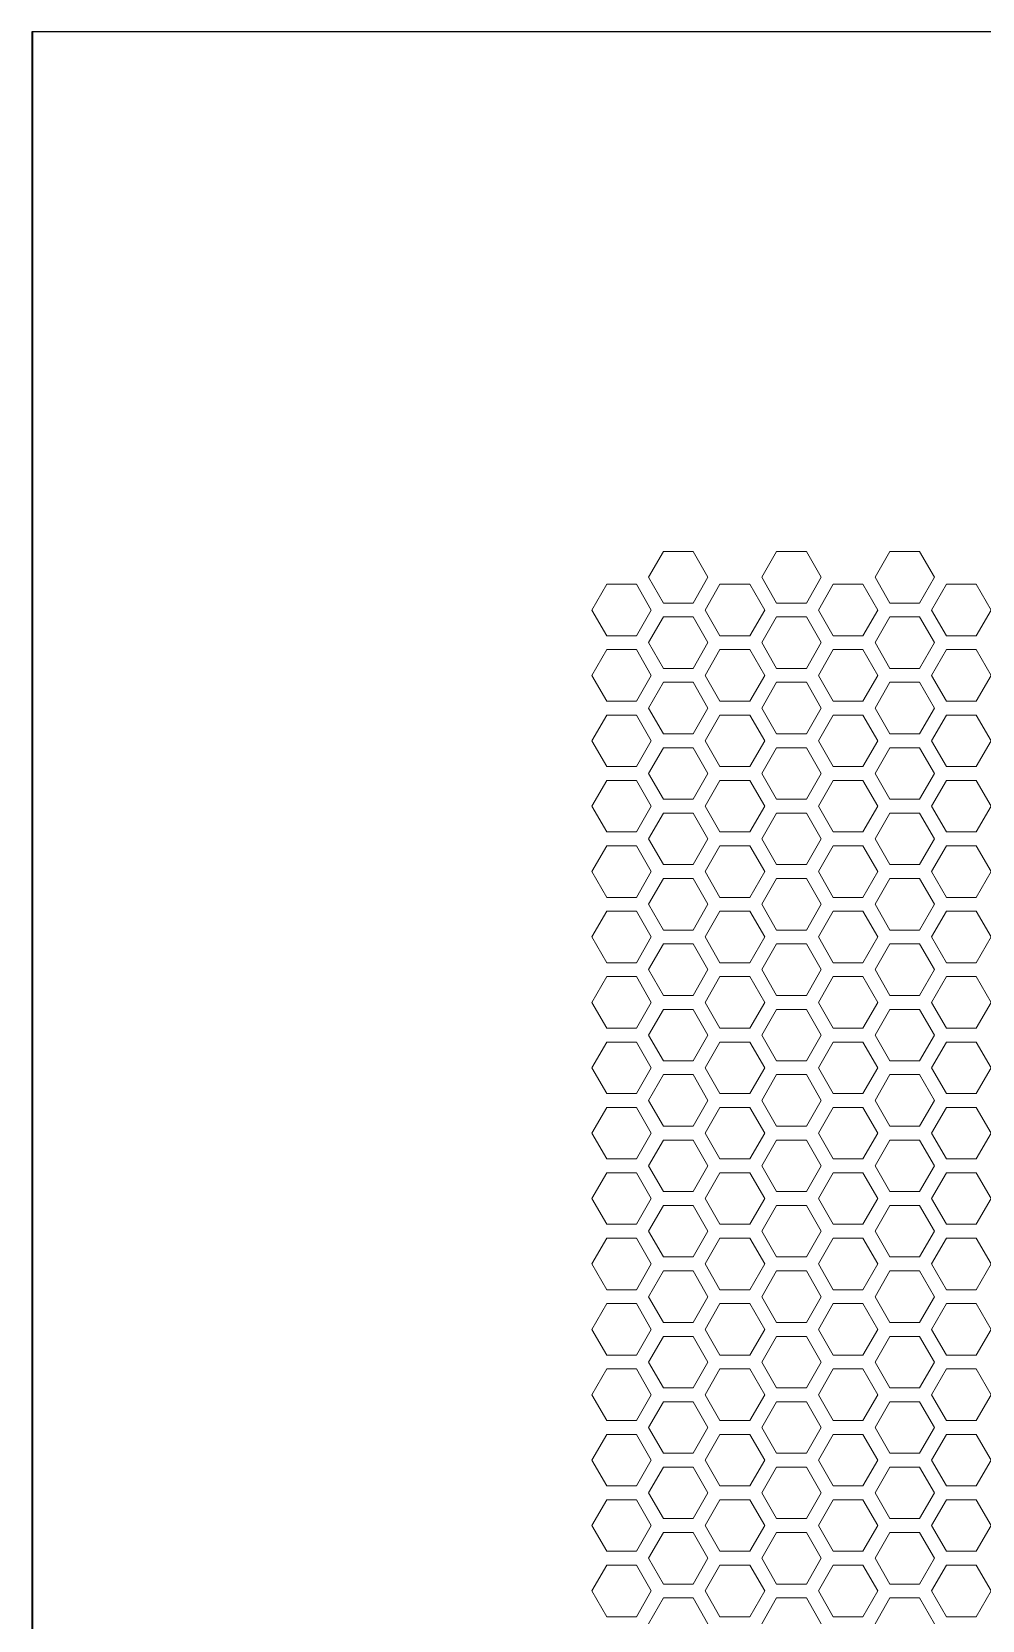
# Model space of a CAD drawing. Header units: millimetres. Extents: x 0 to 140, y -17 to 195.
# Drawn here: x 0 to 8.71, y 180.45 to 195 of the extents above; entities that cross this region are included whole.
import ezdxf

# ---------------------------------------------------------------- set-up
doc = ezdxf.new("R2010")
doc.units = ezdxf.units.MM
doc.layers.add('4203-42785_1_0', color=7, linetype='Continuous')

# ---------------------------------------------------------------- blocks, each defined once
blk = doc.blocks.new('a')
at = {"layer": '4203-42785_1_0', "color": 0, "linetype": 'ByBlock', "lineweight": 9}
for p, q in [((1507.333, 493.209), (1507.226, 493.024)), ((1507.546, 493.209), (1507.333, 493.209)), ((1507.653, 493.024), (1507.546, 493.209)), ((1508.146, 493.209), (1508.039, 493.024)), ((1508.36, 493.209), (1508.146, 493.209)), ((1508.466, 493.024), (1508.36, 493.209)), ((1508.959, 493.209), (1508.853, 493.024)), ((1509.173, 493.209), (1508.959, 493.209)), ((1509.28, 493.024), (1509.173, 493.209)), ((1507.226, 493.024), (1507.333, 492.839)), ((1507.546, 492.839), (1507.653, 493.024)), ((1508.039, 493.024), (1508.146, 492.839)), ((1508.36, 492.839), (1508.466, 493.024)), ((1508.853, 493.024), (1508.959, 492.839)), ((1509.173, 492.839), (1509.28, 493.024)), ((1506.926, 492.974), (1506.819, 492.789)), ((1507.14, 492.974), (1506.926, 492.974)), ((1507.246, 492.789), (1507.14, 492.974)), ((1507.739, 492.974), (1507.633, 492.789)), ((1507.953, 492.974), (1507.739, 492.974)), ((1508.06, 492.789), (1507.953, 492.974)), ((1508.553, 492.974), (1508.446, 492.789)), ((1508.766, 492.974), (1508.553, 492.974)), ((1508.873, 492.789), (1508.766, 492.974)), ((1509.366, 492.974), (1509.259, 492.789)), ((1509.579, 492.974), (1509.366, 492.974)), ((1509.686, 492.789), (1509.579, 492.974)), ((1506.819, 492.789), (1506.926, 492.604)), ((1507.14, 492.604), (1507.246, 492.789)), ((1507.333, 492.839), (1507.546, 492.839)), ((1507.633, 492.789), (1507.739, 492.604)), ((1507.953, 492.604), (1508.06, 492.789)), ((1508.146, 492.839), (1508.36, 492.839)), ((1508.446, 492.789), (1508.553, 492.604)), ((1508.766, 492.604), (1508.873, 492.789)), ((1508.959, 492.839), (1509.173, 492.839)), ((1509.259, 492.789), (1509.366, 492.604)), ((1509.579, 492.604), (1509.686, 492.789)), ((1507.333, 492.739), (1507.226, 492.555)), ((1507.546, 492.739), (1507.333, 492.739)), ((1507.653, 492.555), (1507.546, 492.739)), ((1508.146, 492.739), (1508.039, 492.555)), ((1508.36, 492.739), (1508.146, 492.739)), ((1508.466, 492.555), (1508.36, 492.739)), ((1508.959, 492.739), (1508.853, 492.555)), ((1509.173, 492.739), (1508.959, 492.739)), ((1509.28, 492.555), (1509.173, 492.739)), ((1506.926, 492.604), (1507.14, 492.604)), ((1507.739, 492.604), (1507.953, 492.604)), ((1508.553, 492.604), (1508.766, 492.604)), ((1509.366, 492.604), (1509.579, 492.604)), ((1506.926, 492.505), (1506.819, 492.32)), ((1507.14, 492.505), (1506.926, 492.505)), ((1507.246, 492.32), (1507.14, 492.505)), ((1507.226, 492.555), (1507.333, 492.37)), ((1507.546, 492.37), (1507.653, 492.555)), ((1507.739, 492.505), (1507.633, 492.32)), ((1507.953, 492.505), (1507.739, 492.505)), ((1508.06, 492.32), (1507.953, 492.505)), ((1508.039, 492.555), (1508.146, 492.37)), ((1508.36, 492.37), (1508.466, 492.555)), ((1508.553, 492.505), (1508.446, 492.32)), ((1508.766, 492.505), (1508.553, 492.505)), ((1508.873, 492.32), (1508.766, 492.505)), ((1508.853, 492.555), (1508.959, 492.37)), ((1509.173, 492.37), (1509.28, 492.555)), ((1509.366, 492.505), (1509.259, 492.32)), ((1509.579, 492.505), (1509.366, 492.505)), ((1509.686, 492.32), (1509.579, 492.505)), ((1507.333, 492.37), (1507.546, 492.37)), ((1508.146, 492.37), (1508.36, 492.37)), ((1508.959, 492.37), (1509.173, 492.37)), ((1506.819, 492.32), (1506.926, 492.135)), ((1507.14, 492.135), (1507.246, 492.32)), ((1507.333, 492.27), (1507.226, 492.085)), ((1507.546, 492.27), (1507.333, 492.27)), ((1507.653, 492.085), (1507.546, 492.27)), ((1507.633, 492.32), (1507.739, 492.135)), ((1507.953, 492.135), (1508.06, 492.32)), ((1508.146, 492.27), (1508.039, 492.085)), ((1508.36, 492.27), (1508.146, 492.27)), ((1508.466, 492.085), (1508.36, 492.27)), ((1508.446, 492.32), (1508.553, 492.135)), ((1508.766, 492.135), (1508.873, 492.32)), ((1508.959, 492.27), (1508.853, 492.085)), ((1509.173, 492.27), (1508.959, 492.27)), ((1509.28, 492.085), (1509.173, 492.27)), ((1509.259, 492.32), (1509.366, 492.135)), ((1509.579, 492.135), (1509.686, 492.32)), ((1506.926, 492.135), (1507.14, 492.135)), ((1507.739, 492.135), (1507.953, 492.135)), ((1508.553, 492.135), (1508.766, 492.135)), ((1509.366, 492.135), (1509.579, 492.135)), ((1506.926, 492.035), (1506.819, 491.85)), ((1507.14, 492.035), (1506.926, 492.035)), ((1507.246, 491.85), (1507.14, 492.035)), ((1507.226, 492.085), (1507.333, 491.9)), ((1507.546, 491.9), (1507.653, 492.085)), ((1507.739, 492.035), (1507.633, 491.85)), ((1507.953, 492.035), (1507.739, 492.035)), ((1508.06, 491.85), (1507.953, 492.035)), ((1508.039, 492.085), (1508.146, 491.9)), ((1508.36, 491.9), (1508.466, 492.085)), ((1508.553, 492.035), (1508.446, 491.85)), ((1508.766, 492.035), (1508.553, 492.035)), ((1508.873, 491.85), (1508.766, 492.035)), ((1508.853, 492.085), (1508.959, 491.9)), ((1509.173, 491.9), (1509.28, 492.085)), ((1509.366, 492.035), (1509.259, 491.85)), ((1509.579, 492.035), (1509.366, 492.035)), ((1509.686, 491.85), (1509.579, 492.035)), ((1507.333, 491.9), (1507.546, 491.9)), ((1508.146, 491.9), (1508.36, 491.9)), ((1508.959, 491.9), (1509.173, 491.9)), ((1506.819, 491.85), (1506.926, 491.665)), ((1507.14, 491.665), (1507.246, 491.85)), ((1507.333, 491.8), (1507.226, 491.615)), ((1507.546, 491.8), (1507.333, 491.8)), ((1507.653, 491.615), (1507.546, 491.8)), ((1507.633, 491.85), (1507.739, 491.665)), ((1507.953, 491.665), (1508.06, 491.85)), ((1508.146, 491.8), (1508.039, 491.615)), ((1508.36, 491.8), (1508.146, 491.8)), ((1508.466, 491.615), (1508.36, 491.8)), ((1508.446, 491.85), (1508.553, 491.665)), ((1508.766, 491.665), (1508.873, 491.85)), ((1508.959, 491.8), (1508.853, 491.615)), ((1509.173, 491.8), (1508.959, 491.8)), ((1509.28, 491.615), (1509.173, 491.8)), ((1509.259, 491.85), (1509.366, 491.665)), ((1509.579, 491.665), (1509.686, 491.85)), ((1506.926, 491.665), (1507.14, 491.665)), ((1507.739, 491.665), (1507.953, 491.665)), ((1508.553, 491.665), (1508.766, 491.665)), ((1509.366, 491.665), (1509.579, 491.665)), ((1506.926, 491.566), (1506.819, 491.381)), ((1507.14, 491.566), (1506.926, 491.566)), ((1507.246, 491.381), (1507.14, 491.566)), ((1507.226, 491.615), (1507.333, 491.431)), ((1507.546, 491.431), (1507.653, 491.615)), ((1507.739, 491.566), (1507.633, 491.381)), ((1507.953, 491.566), (1507.739, 491.566)), ((1508.06, 491.381), (1507.953, 491.566)), ((1508.039, 491.615), (1508.146, 491.431)), ((1508.36, 491.431), (1508.466, 491.615)), ((1508.553, 491.566), (1508.446, 491.381)), ((1508.766, 491.566), (1508.553, 491.566)), ((1508.873, 491.381), (1508.766, 491.566)), ((1508.853, 491.615), (1508.959, 491.431)), ((1509.173, 491.431), (1509.28, 491.615)), ((1509.366, 491.566), (1509.259, 491.381)), ((1509.579, 491.566), (1509.366, 491.566)), ((1509.686, 491.381), (1509.579, 491.566)), ((1507.333, 491.431), (1507.546, 491.431)), ((1508.146, 491.431), (1508.36, 491.431)), ((1508.959, 491.431), (1509.173, 491.431)), ((1506.819, 491.381), (1506.926, 491.196)), ((1507.14, 491.196), (1507.246, 491.381)), ((1507.333, 491.331), (1507.226, 491.146)), ((1507.546, 491.331), (1507.333, 491.331)), ((1507.653, 491.146), (1507.546, 491.331)), ((1507.633, 491.381), (1507.739, 491.196)), ((1507.953, 491.196), (1508.06, 491.381)), ((1508.146, 491.331), (1508.039, 491.146)), ((1508.36, 491.331), (1508.146, 491.331)), ((1508.466, 491.146), (1508.36, 491.331)), ((1508.446, 491.381), (1508.553, 491.196)), ((1508.766, 491.196), (1508.873, 491.381)), ((1508.959, 491.331), (1508.853, 491.146)), ((1509.173, 491.331), (1508.959, 491.331)), ((1509.28, 491.146), (1509.173, 491.331)), ((1509.259, 491.381), (1509.366, 491.196)), ((1509.579, 491.196), (1509.686, 491.381)), ((1506.926, 491.196), (1507.14, 491.196)), ((1507.739, 491.196), (1507.953, 491.196)), ((1508.553, 491.196), (1508.766, 491.196)), ((1509.366, 491.196), (1509.579, 491.196)), ((1506.926, 491.096), (1506.819, 490.911)), ((1507.14, 491.096), (1506.926, 491.096)), ((1507.246, 490.911), (1507.14, 491.096)), ((1507.226, 491.146), (1507.333, 490.961)), ((1507.546, 490.961), (1507.653, 491.146)), ((1507.739, 491.096), (1507.633, 490.911)), ((1507.953, 491.096), (1507.739, 491.096)), ((1508.06, 490.911), (1507.953, 491.096)), ((1508.039, 491.146), (1508.146, 490.961)), ((1508.36, 490.961), (1508.466, 491.146)), ((1508.553, 491.096), (1508.446, 490.911)), ((1508.766, 491.096), (1508.553, 491.096)), ((1508.873, 490.911), (1508.766, 491.096)), ((1508.853, 491.146), (1508.959, 490.961)), ((1509.173, 490.961), (1509.28, 491.146)), ((1509.366, 491.096), (1509.259, 490.911)), ((1509.579, 491.096), (1509.366, 491.096)), ((1509.686, 490.911), (1509.579, 491.096)), ((1506.819, 490.911), (1506.926, 490.726)), ((1507.14, 490.726), (1507.246, 490.911)), ((1507.333, 490.861), (1507.226, 490.676)), ((1507.333, 490.961), (1507.546, 490.961)), ((1507.546, 490.861), (1507.333, 490.861)), ((1507.653, 490.676), (1507.546, 490.861)), ((1507.633, 490.911), (1507.739, 490.726)), ((1507.953, 490.726), (1508.06, 490.911)), ((1508.146, 490.861), (1508.039, 490.676)), ((1508.146, 490.961), (1508.36, 490.961)), ((1508.36, 490.861), (1508.146, 490.861)), ((1508.466, 490.676), (1508.36, 490.861)), ((1508.446, 490.911), (1508.553, 490.726)), ((1508.766, 490.726), (1508.873, 490.911)), ((1508.959, 490.861), (1508.853, 490.676)), ((1508.959, 490.961), (1509.173, 490.961)), ((1509.173, 490.861), (1508.959, 490.861)), ((1509.28, 490.676), (1509.173, 490.861)), ((1509.259, 490.911), (1509.366, 490.726)), ((1509.579, 490.726), (1509.686, 490.911)), ((1506.926, 490.626), (1506.819, 490.442)), ((1506.926, 490.726), (1507.14, 490.726)), ((1507.14, 490.626), (1506.926, 490.626)), ((1507.246, 490.442), (1507.14, 490.626)), ((1507.226, 490.676), (1507.333, 490.491)), ((1507.546, 490.491), (1507.653, 490.676)), ((1507.739, 490.626), (1507.633, 490.442)), ((1507.739, 490.726), (1507.953, 490.726)), ((1507.953, 490.626), (1507.739, 490.626)), ((1508.06, 490.442), (1507.953, 490.626)), ((1508.039, 490.676), (1508.146, 490.491)), ((1508.36, 490.491), (1508.466, 490.676)), ((1508.553, 490.626), (1508.446, 490.442)), ((1508.553, 490.726), (1508.766, 490.726)), ((1508.766, 490.626), (1508.553, 490.626)), ((1508.873, 490.442), (1508.766, 490.626)), ((1508.853, 490.676), (1508.959, 490.491)), ((1509.173, 490.491), (1509.28, 490.676)), ((1509.366, 490.626), (1509.259, 490.442)), ((1509.366, 490.726), (1509.579, 490.726)), ((1509.579, 490.626), (1509.366, 490.626)), ((1509.686, 490.442), (1509.579, 490.626)), ((1506.819, 490.442), (1506.926, 490.257)), ((1507.14, 490.257), (1507.246, 490.442)), ((1507.333, 490.491), (1507.546, 490.491)), ((1507.633, 490.442), (1507.739, 490.257)), ((1507.953, 490.257), (1508.06, 490.442)), ((1508.146, 490.491), (1508.36, 490.491)), ((1508.446, 490.442), (1508.553, 490.257)), ((1508.766, 490.257), (1508.873, 490.442)), ((1508.959, 490.491), (1509.173, 490.491)), ((1509.259, 490.442), (1509.366, 490.257)), ((1509.579, 490.257), (1509.686, 490.442)), ((1507.333, 490.392), (1507.226, 490.207)), ((1507.546, 490.392), (1507.333, 490.392)), ((1507.653, 490.207), (1507.546, 490.392)), ((1508.146, 490.392), (1508.039, 490.207)), ((1508.36, 490.392), (1508.146, 490.392)), ((1508.466, 490.207), (1508.36, 490.392)), ((1508.959, 490.392), (1508.853, 490.207)), ((1509.173, 490.392), (1508.959, 490.392)), ((1509.28, 490.207), (1509.173, 490.392)), ((1506.926, 490.257), (1507.14, 490.257)), ((1507.226, 490.207), (1507.333, 490.022)), ((1507.546, 490.022), (1507.653, 490.207)), ((1507.739, 490.257), (1507.953, 490.257)), ((1508.039, 490.207), (1508.146, 490.022)), ((1508.36, 490.022), (1508.466, 490.207)), ((1508.553, 490.257), (1508.766, 490.257)), ((1508.853, 490.207), (1508.959, 490.022)), ((1509.173, 490.022), (1509.28, 490.207)), ((1509.366, 490.257), (1509.579, 490.257)), ((1506.926, 490.157), (1506.819, 489.972)), ((1507.14, 490.157), (1506.926, 490.157)), ((1507.246, 489.972), (1507.14, 490.157)), ((1507.739, 490.157), (1507.633, 489.972)), ((1507.953, 490.157), (1507.739, 490.157)), ((1508.06, 489.972), (1507.953, 490.157)), ((1508.553, 490.157), (1508.446, 489.972)), ((1508.766, 490.157), (1508.553, 490.157)), ((1508.873, 489.972), (1508.766, 490.157)), ((1509.366, 490.157), (1509.259, 489.972)), ((1509.579, 490.157), (1509.366, 490.157)), ((1509.686, 489.972), (1509.579, 490.157)), ((1506.819, 489.972), (1506.926, 489.787)), ((1507.14, 489.787), (1507.246, 489.972)), ((1507.333, 490.022), (1507.546, 490.022)), ((1507.633, 489.972), (1507.739, 489.787)), ((1507.953, 489.787), (1508.06, 489.972)), ((1508.146, 490.022), (1508.36, 490.022)), ((1508.446, 489.972), (1508.553, 489.787)), ((1508.766, 489.787), (1508.873, 489.972)), ((1508.959, 490.022), (1509.173, 490.022)), ((1509.259, 489.972), (1509.366, 489.787)), ((1509.579, 489.787), (1509.686, 489.972)), ((1507.333, 489.922), (1507.226, 489.737)), ((1507.546, 489.922), (1507.333, 489.922)), ((1507.653, 489.737), (1507.546, 489.922)), ((1508.146, 489.922), (1508.039, 489.737)), ((1508.36, 489.922), (1508.146, 489.922)), ((1508.466, 489.737), (1508.36, 489.922)), ((1508.959, 489.922), (1508.853, 489.737)), ((1509.173, 489.922), (1508.959, 489.922)), ((1509.28, 489.737), (1509.173, 489.922)), ((1506.926, 489.787), (1507.14, 489.787)), ((1507.226, 489.737), (1507.333, 489.552)), ((1507.546, 489.552), (1507.653, 489.737)), ((1507.739, 489.787), (1507.953, 489.787)), ((1508.039, 489.737), (1508.146, 489.552)), ((1508.36, 489.552), (1508.466, 489.737)), ((1508.553, 489.787), (1508.766, 489.787)), ((1508.853, 489.737), (1508.959, 489.552)), ((1509.173, 489.552), (1509.28, 489.737)), ((1509.366, 489.787), (1509.579, 489.787)), ((1506.926, 489.687), (1506.819, 489.502)), ((1507.14, 489.687), (1506.926, 489.687)), ((1507.246, 489.502), (1507.14, 489.687)), ((1507.739, 489.687), (1507.633, 489.502)), ((1507.953, 489.687), (1507.739, 489.687)), ((1508.06, 489.502), (1507.953, 489.687)), ((1508.553, 489.687), (1508.446, 489.502)), ((1508.766, 489.687), (1508.553, 489.687)), ((1508.873, 489.502), (1508.766, 489.687)), ((1509.366, 489.687), (1509.259, 489.502)), ((1509.579, 489.687), (1509.366, 489.687)), ((1509.686, 489.502), (1509.579, 489.687)), ((1506.819, 489.502), (1506.926, 489.318)), ((1507.14, 489.318), (1507.246, 489.502)), ((1507.333, 489.552), (1507.546, 489.552)), ((1507.633, 489.502), (1507.739, 489.318)), ((1507.953, 489.318), (1508.06, 489.502)), ((1508.146, 489.552), (1508.36, 489.552)), ((1508.446, 489.502), (1508.553, 489.318)), ((1508.766, 489.318), (1508.873, 489.502)), ((1508.959, 489.552), (1509.173, 489.552)), ((1509.259, 489.502), (1509.366, 489.318)), ((1509.579, 489.318), (1509.686, 489.502)), ((1507.333, 489.453), (1507.226, 489.268)), ((1507.546, 489.453), (1507.333, 489.453)), ((1507.653, 489.268), (1507.546, 489.453)), ((1508.146, 489.453), (1508.039, 489.268)), ((1508.36, 489.453), (1508.146, 489.453)), ((1508.466, 489.268), (1508.36, 489.453)), ((1508.959, 489.453), (1508.853, 489.268)), ((1509.173, 489.453), (1508.959, 489.453)), ((1509.28, 489.268), (1509.173, 489.453)), ((1506.926, 489.318), (1507.14, 489.318)), ((1507.226, 489.268), (1507.333, 489.083)), ((1507.546, 489.083), (1507.653, 489.268)), ((1507.739, 489.318), (1507.953, 489.318)), ((1508.039, 489.268), (1508.146, 489.083)), ((1508.36, 489.083), (1508.466, 489.268)), ((1508.553, 489.318), (1508.766, 489.318)), ((1508.853, 489.268), (1508.959, 489.083)), ((1509.173, 489.083), (1509.28, 489.268)), ((1509.366, 489.318), (1509.579, 489.318)), ((1506.926, 489.218), (1506.819, 489.033)), ((1507.14, 489.218), (1506.926, 489.218)), ((1507.246, 489.033), (1507.14, 489.218)), ((1507.739, 489.218), (1507.633, 489.033)), ((1507.953, 489.218), (1507.739, 489.218)), ((1508.06, 489.033), (1507.953, 489.218)), ((1508.553, 489.218), (1508.446, 489.033)), ((1508.766, 489.218), (1508.553, 489.218)), ((1508.873, 489.033), (1508.766, 489.218)), ((1509.366, 489.218), (1509.259, 489.033)), ((1509.579, 489.218), (1509.366, 489.218)), ((1509.686, 489.033), (1509.579, 489.218)), ((1506.819, 489.033), (1506.926, 488.848)), ((1507.14, 488.848), (1507.246, 489.033)), ((1507.333, 489.083), (1507.546, 489.083)), ((1507.633, 489.033), (1507.739, 488.848)), ((1507.953, 488.848), (1508.06, 489.033)), ((1508.146, 489.083), (1508.36, 489.083)), ((1508.446, 489.033), (1508.553, 488.848)), ((1508.766, 488.848), (1508.873, 489.033)), ((1508.959, 489.083), (1509.173, 489.083)), ((1509.259, 489.033), (1509.366, 488.848)), ((1509.579, 488.848), (1509.686, 489.033)), ((1507.333, 488.983), (1507.226, 488.798)), ((1507.546, 488.983), (1507.333, 488.983)), ((1507.653, 488.798), (1507.546, 488.983)), ((1508.146, 488.983), (1508.039, 488.798)), ((1508.36, 488.983), (1508.146, 488.983)), ((1508.466, 488.798), (1508.36, 488.983)), ((1508.959, 488.983), (1508.853, 488.798)), ((1509.173, 488.983), (1508.959, 488.983)), ((1509.28, 488.798), (1509.173, 488.983)), ((1506.926, 488.848), (1507.14, 488.848)), ((1507.226, 488.798), (1507.333, 488.613)), ((1507.546, 488.613), (1507.653, 488.798)), ((1507.739, 488.848), (1507.953, 488.848)), ((1508.039, 488.798), (1508.146, 488.613)), ((1508.36, 488.613), (1508.466, 488.798)), ((1508.553, 488.848), (1508.766, 488.848)), ((1508.853, 488.798), (1508.959, 488.613)), ((1509.173, 488.613), (1509.28, 488.798)), ((1509.366, 488.848), (1509.579, 488.848)), ((1506.926, 488.748), (1506.819, 488.563)), ((1507.14, 488.748), (1506.926, 488.748)), ((1507.246, 488.563), (1507.14, 488.748)), ((1507.739, 488.748), (1507.633, 488.563)), ((1507.953, 488.748), (1507.739, 488.748)), ((1508.06, 488.563), (1507.953, 488.748)), ((1508.553, 488.748), (1508.446, 488.563)), ((1508.766, 488.748), (1508.553, 488.748)), ((1508.873, 488.563), (1508.766, 488.748)), ((1509.366, 488.748), (1509.259, 488.563)), ((1509.579, 488.748), (1509.366, 488.748)), ((1509.686, 488.563), (1509.579, 488.748)), ((1507.333, 488.613), (1507.546, 488.613)), ((1508.146, 488.613), (1508.36, 488.613)), ((1508.959, 488.613), (1509.173, 488.613)), ((1506.819, 488.563), (1506.926, 488.379)), ((1507.14, 488.379), (1507.246, 488.563)), ((1507.333, 488.513), (1507.226, 488.329)), ((1507.546, 488.513), (1507.333, 488.513)), ((1507.653, 488.329), (1507.546, 488.513)), ((1507.633, 488.563), (1507.739, 488.379)), ((1507.953, 488.379), (1508.06, 488.563)), ((1508.146, 488.513), (1508.039, 488.329)), ((1508.36, 488.513), (1508.146, 488.513)), ((1508.466, 488.329), (1508.36, 488.513)), ((1508.446, 488.563), (1508.553, 488.379)), ((1508.766, 488.379), (1508.873, 488.563)), ((1508.959, 488.513), (1508.853, 488.329)), ((1509.173, 488.513), (1508.959, 488.513)), ((1509.28, 488.329), (1509.173, 488.513)), ((1509.259, 488.563), (1509.366, 488.379)), ((1509.579, 488.379), (1509.686, 488.563)), ((1506.926, 488.379), (1507.14, 488.379)), ((1507.739, 488.379), (1507.953, 488.379)), ((1508.553, 488.379), (1508.766, 488.379)), ((1509.366, 488.379), (1509.579, 488.379)), ((1506.926, 488.279), (1506.819, 488.094)), ((1507.14, 488.279), (1506.926, 488.279)), ((1507.246, 488.094), (1507.14, 488.279)), ((1507.226, 488.329), (1507.333, 488.144)), ((1507.546, 488.144), (1507.653, 488.329)), ((1507.739, 488.279), (1507.633, 488.094)), ((1507.953, 488.279), (1507.739, 488.279)), ((1508.06, 488.094), (1507.953, 488.279)), ((1508.039, 488.329), (1508.146, 488.144)), ((1508.36, 488.144), (1508.466, 488.329)), ((1508.553, 488.279), (1508.446, 488.094)), ((1508.766, 488.279), (1508.553, 488.279)), ((1508.873, 488.094), (1508.766, 488.279)), ((1508.853, 488.329), (1508.959, 488.144)), ((1509.173, 488.144), (1509.28, 488.329)), ((1509.366, 488.279), (1509.259, 488.094)), ((1509.579, 488.279), (1509.366, 488.279)), ((1509.686, 488.094), (1509.579, 488.279)), ((1507.333, 488.144), (1507.546, 488.144)), ((1508.146, 488.144), (1508.36, 488.144)), ((1508.959, 488.144), (1509.173, 488.144)), ((1506.819, 488.094), (1506.926, 487.909)), ((1507.14, 487.909), (1507.246, 488.094)), ((1507.333, 488.044), (1507.226, 487.859)), ((1507.546, 488.044), (1507.333, 488.044)), ((1507.653, 487.859), (1507.546, 488.044)), ((1507.633, 488.094), (1507.739, 487.909)), ((1507.953, 487.909), (1508.06, 488.094)), ((1508.146, 488.044), (1508.039, 487.859)), ((1508.36, 488.044), (1508.146, 488.044)), ((1508.466, 487.859), (1508.36, 488.044)), ((1508.446, 488.094), (1508.553, 487.909)), ((1508.766, 487.909), (1508.873, 488.094)), ((1508.959, 488.044), (1508.853, 487.859)), ((1509.173, 488.044), (1508.959, 488.044)), ((1509.28, 487.859), (1509.173, 488.044)), ((1509.259, 488.094), (1509.366, 487.909)), ((1509.579, 487.909), (1509.686, 488.094)), ((1506.926, 487.909), (1507.14, 487.909)), ((1507.739, 487.909), (1507.953, 487.909)), ((1508.553, 487.909), (1508.766, 487.909)), ((1509.366, 487.909), (1509.579, 487.909)), ((1506.926, 487.809), (1506.819, 487.624)), ((1507.14, 487.809), (1506.926, 487.809)), ((1507.246, 487.624), (1507.14, 487.809)), ((1507.226, 487.859), (1507.333, 487.674)), ((1507.546, 487.674), (1507.653, 487.859)), ((1507.739, 487.809), (1507.633, 487.624)), ((1507.953, 487.809), (1507.739, 487.809)), ((1508.06, 487.624), (1507.953, 487.809)), ((1508.039, 487.859), (1508.146, 487.674)), ((1508.36, 487.674), (1508.466, 487.859)), ((1508.553, 487.809), (1508.446, 487.624)), ((1508.766, 487.809), (1508.553, 487.809)), ((1508.873, 487.624), (1508.766, 487.809)), ((1508.853, 487.859), (1508.959, 487.674)), ((1509.173, 487.674), (1509.28, 487.859)), ((1509.366, 487.809), (1509.259, 487.624)), ((1509.579, 487.809), (1509.366, 487.809)), ((1509.686, 487.624), (1509.579, 487.809)), ((1507.333, 487.674), (1507.546, 487.674)), ((1508.146, 487.674), (1508.36, 487.674)), ((1508.959, 487.674), (1509.173, 487.674)), ((1506.819, 487.624), (1506.926, 487.439)), ((1507.14, 487.439), (1507.246, 487.624)), ((1507.333, 487.574), (1507.226, 487.39)), ((1507.546, 487.574), (1507.333, 487.574)), ((1507.653, 487.39), (1507.546, 487.574)), ((1507.633, 487.624), (1507.739, 487.439)), ((1507.953, 487.439), (1508.06, 487.624)), ((1508.146, 487.574), (1508.039, 487.39)), ((1508.36, 487.574), (1508.146, 487.574)), ((1508.466, 487.39), (1508.36, 487.574)), ((1508.446, 487.624), (1508.553, 487.439)), ((1508.766, 487.439), (1508.873, 487.624)), ((1508.959, 487.574), (1508.853, 487.39)), ((1509.173, 487.574), (1508.959, 487.574)), ((1509.28, 487.39), (1509.173, 487.574)), ((1509.259, 487.624), (1509.366, 487.439)), ((1509.579, 487.439), (1509.686, 487.624)), ((1506.926, 487.439), (1507.14, 487.439)), ((1507.739, 487.439), (1507.953, 487.439)), ((1508.553, 487.439), (1508.766, 487.439)), ((1509.366, 487.439), (1509.579, 487.439)), ((1506.926, 487.34), (1506.819, 487.155)), ((1507.14, 487.34), (1506.926, 487.34)), ((1507.246, 487.155), (1507.14, 487.34)), ((1507.226, 487.39), (1507.333, 487.205)), ((1507.546, 487.205), (1507.653, 487.39)), ((1507.739, 487.34), (1507.633, 487.155)), ((1507.953, 487.34), (1507.739, 487.34)), ((1508.06, 487.155), (1507.953, 487.34)), ((1508.039, 487.39), (1508.146, 487.205)), ((1508.36, 487.205), (1508.466, 487.39)), ((1508.553, 487.34), (1508.446, 487.155)), ((1508.766, 487.34), (1508.553, 487.34)), ((1508.873, 487.155), (1508.766, 487.34)), ((1508.853, 487.39), (1508.959, 487.205)), ((1509.173, 487.205), (1509.28, 487.39)), ((1509.366, 487.34), (1509.259, 487.155)), ((1509.579, 487.34), (1509.366, 487.34)), ((1509.686, 487.155), (1509.579, 487.34)), ((1507.333, 487.205), (1507.546, 487.205)), ((1508.146, 487.205), (1508.36, 487.205)), ((1508.959, 487.205), (1509.173, 487.205)), ((1506.819, 487.155), (1506.926, 486.97)), ((1507.14, 486.97), (1507.246, 487.155)), ((1507.333, 487.105), (1507.226, 486.92)), ((1507.546, 487.105), (1507.333, 487.105)), ((1507.653, 486.92), (1507.546, 487.105)), ((1507.633, 487.155), (1507.739, 486.97)), ((1507.953, 486.97), (1508.06, 487.155)), ((1508.146, 487.105), (1508.039, 486.92)), ((1508.36, 487.105), (1508.146, 487.105)), ((1508.466, 486.92), (1508.36, 487.105)), ((1508.446, 487.155), (1508.553, 486.97)), ((1508.766, 486.97), (1508.873, 487.155)), ((1508.959, 487.105), (1508.853, 486.92)), ((1509.173, 487.105), (1508.959, 487.105)), ((1509.28, 486.92), (1509.173, 487.105)), ((1509.259, 487.155), (1509.366, 486.97)), ((1509.579, 486.97), (1509.686, 487.155)), ((1506.926, 486.87), (1506.819, 486.685)), ((1506.926, 486.97), (1507.14, 486.97)), ((1507.14, 486.87), (1506.926, 486.87)), ((1507.246, 486.685), (1507.14, 486.87)), ((1507.226, 486.92), (1507.333, 486.735)), ((1507.546, 486.735), (1507.653, 486.92)), ((1507.739, 486.87), (1507.633, 486.685)), ((1507.739, 486.97), (1507.953, 486.97)), ((1507.953, 486.87), (1507.739, 486.87)), ((1508.06, 486.685), (1507.953, 486.87)), ((1508.039, 486.92), (1508.146, 486.735)), ((1508.36, 486.735), (1508.466, 486.92)), ((1508.553, 486.87), (1508.446, 486.685)), ((1508.553, 486.97), (1508.766, 486.97)), ((1508.766, 486.87), (1508.553, 486.87)), ((1508.873, 486.685), (1508.766, 486.87)), ((1508.853, 486.92), (1508.959, 486.735)), ((1509.173, 486.735), (1509.28, 486.92)), ((1509.366, 486.87), (1509.259, 486.685)), ((1509.366, 486.97), (1509.579, 486.97)), ((1509.579, 486.87), (1509.366, 486.87)), ((1509.686, 486.685), (1509.579, 486.87)), ((1506.819, 486.685), (1506.926, 486.5)), ((1507.14, 486.5), (1507.246, 486.685)), ((1507.333, 486.635), (1507.226, 486.45)), ((1507.333, 486.735), (1507.546, 486.735)), ((1507.546, 486.635), (1507.333, 486.635)), ((1507.653, 486.45), (1507.546, 486.635)), ((1507.633, 486.685), (1507.739, 486.5)), ((1507.953, 486.5), (1508.06, 486.685)), ((1508.146, 486.635), (1508.039, 486.45)), ((1508.146, 486.735), (1508.36, 486.735)), ((1508.36, 486.635), (1508.146, 486.635)), ((1508.466, 486.45), (1508.36, 486.635)), ((1508.446, 486.685), (1508.553, 486.5)), ((1508.766, 486.5), (1508.873, 486.685)), ((1508.959, 486.635), (1508.853, 486.45)), ((1508.959, 486.735), (1509.173, 486.735)), ((1509.173, 486.635), (1508.959, 486.635)), ((1509.28, 486.45), (1509.173, 486.635)), ((1509.259, 486.685), (1509.366, 486.5)), ((1509.579, 486.5), (1509.686, 486.685)), ((1506.926, 486.5), (1507.14, 486.5)), ((1507.226, 486.45), (1507.333, 486.266)), ((1507.546, 486.266), (1507.653, 486.45)), ((1507.739, 486.5), (1507.953, 486.5)), ((1508.039, 486.45), (1508.146, 486.266)), ((1508.36, 486.266), (1508.466, 486.45)), ((1508.553, 486.5), (1508.766, 486.5)), ((1508.853, 486.45), (1508.959, 486.266)), ((1509.173, 486.266), (1509.28, 486.45)), ((1509.366, 486.5), (1509.579, 486.5)), ((1506.926, 486.401), (1506.819, 486.216)), ((1507.14, 486.401), (1506.926, 486.401)), ((1507.246, 486.216), (1507.14, 486.401)), ((1507.739, 486.401), (1507.633, 486.216)), ((1507.953, 486.401), (1507.739, 486.401)), ((1508.06, 486.216), (1507.953, 486.401)), ((1508.553, 486.401), (1508.446, 486.216)), ((1508.766, 486.401), (1508.553, 486.401)), ((1508.873, 486.216), (1508.766, 486.401)), ((1509.366, 486.401), (1509.259, 486.216)), ((1509.579, 486.401), (1509.366, 486.401)), ((1509.686, 486.216), (1509.579, 486.401)), ((1506.819, 486.216), (1506.926, 486.031)), ((1507.14, 486.031), (1507.246, 486.216)), ((1507.333, 486.266), (1507.546, 486.266)), ((1507.633, 486.216), (1507.739, 486.031)), ((1507.953, 486.031), (1508.06, 486.216)), ((1508.146, 486.266), (1508.36, 486.266)), ((1508.446, 486.216), (1508.553, 486.031)), ((1508.766, 486.031), (1508.873, 486.216)), ((1508.959, 486.266), (1509.173, 486.266)), ((1509.259, 486.216), (1509.366, 486.031)), ((1509.579, 486.031), (1509.686, 486.216)), ((1507.333, 486.166), (1507.226, 485.981)), ((1507.546, 486.166), (1507.333, 486.166)), ((1507.653, 485.981), (1507.546, 486.166)), ((1508.146, 486.166), (1508.039, 485.981)), ((1508.36, 486.166), (1508.146, 486.166)), ((1508.466, 485.981), (1508.36, 486.166)), ((1508.959, 486.166), (1508.853, 485.981)), ((1509.173, 486.166), (1508.959, 486.166)), ((1509.28, 485.981), (1509.173, 486.166)), ((1506.926, 486.031), (1507.14, 486.031)), ((1507.226, 485.981), (1507.333, 485.796)), ((1507.546, 485.796), (1507.653, 485.981)), ((1507.739, 486.031), (1507.953, 486.031)), ((1508.039, 485.981), (1508.146, 485.796)), ((1508.36, 485.796), (1508.466, 485.981)), ((1508.553, 486.031), (1508.766, 486.031)), ((1508.853, 485.981), (1508.959, 485.796)), ((1509.173, 485.796), (1509.28, 485.981)), ((1509.366, 486.031), (1509.579, 486.031)), ((1506.926, 485.931), (1506.819, 485.746)), ((1507.14, 485.931), (1506.926, 485.931)), ((1507.246, 485.746), (1507.14, 485.931)), ((1507.739, 485.931), (1507.633, 485.746)), ((1507.953, 485.931), (1507.739, 485.931)), ((1508.06, 485.746), (1507.953, 485.931)), ((1508.553, 485.931), (1508.446, 485.746)), ((1508.766, 485.931), (1508.553, 485.931)), ((1508.873, 485.746), (1508.766, 485.931)), ((1509.366, 485.931), (1509.259, 485.746)), ((1509.579, 485.931), (1509.366, 485.931)), ((1509.686, 485.746), (1509.579, 485.931)), ((1506.819, 485.746), (1506.926, 485.561)), ((1507.14, 485.561), (1507.246, 485.746)), ((1507.333, 485.796), (1507.546, 485.796)), ((1507.633, 485.746), (1507.739, 485.561)), ((1507.953, 485.561), (1508.06, 485.746)), ((1508.146, 485.796), (1508.36, 485.796)), ((1508.446, 485.746), (1508.553, 485.561)), ((1508.766, 485.561), (1508.873, 485.746)), ((1508.959, 485.796), (1509.173, 485.796)), ((1509.259, 485.746), (1509.366, 485.561)), ((1509.579, 485.561), (1509.686, 485.746)), ((1507.333, 485.696), (1507.226, 485.511)), ((1507.546, 485.696), (1507.333, 485.696)), ((1507.653, 485.511), (1507.546, 485.696)), ((1508.146, 485.696), (1508.039, 485.511)), ((1508.36, 485.696), (1508.146, 485.696)), ((1508.466, 485.511), (1508.36, 485.696)), ((1508.959, 485.696), (1508.853, 485.511)), ((1509.173, 485.696), (1508.959, 485.696)), ((1509.28, 485.511), (1509.173, 485.696)), ((1506.926, 485.561), (1507.14, 485.561)), ((1507.739, 485.561), (1507.953, 485.561)), ((1508.553, 485.561), (1508.766, 485.561)), ((1509.366, 485.561), (1509.579, 485.561))]:
    blk.add_line(p, q, dxfattribs=at)

msp = doc.modelspace()

# ---------------------------------------------------------------- linework, layer by layer
at = {"color": 0, "linetype": 'ByBlock', "lineweight": 15}
for p, q in [((0, 0.313), (0, 194.996)), ((0.01, 0.327), (0.01, 194.996))]:
    msp.add_line(p, q, dxfattribs=at)
at = {"color": 0, "linetype": 'ByBlock', "lineweight": 18}
msp.add_line((0, 0), (0, 194.996), dxfattribs=at)
msp.add_line((139.997, 194.996), (0, 194.996))

# ---------------------------------------------------------------- block references
at = {"lineweight": 15, "xscale": 1.275468447124703, "yscale": 1.275468447124703, "zscale": 1.275468447124703}
msp.add_blockref('a', (-1916.77, -438.836), dxfattribs=at)

doc.saveas('drawing.dxf')
